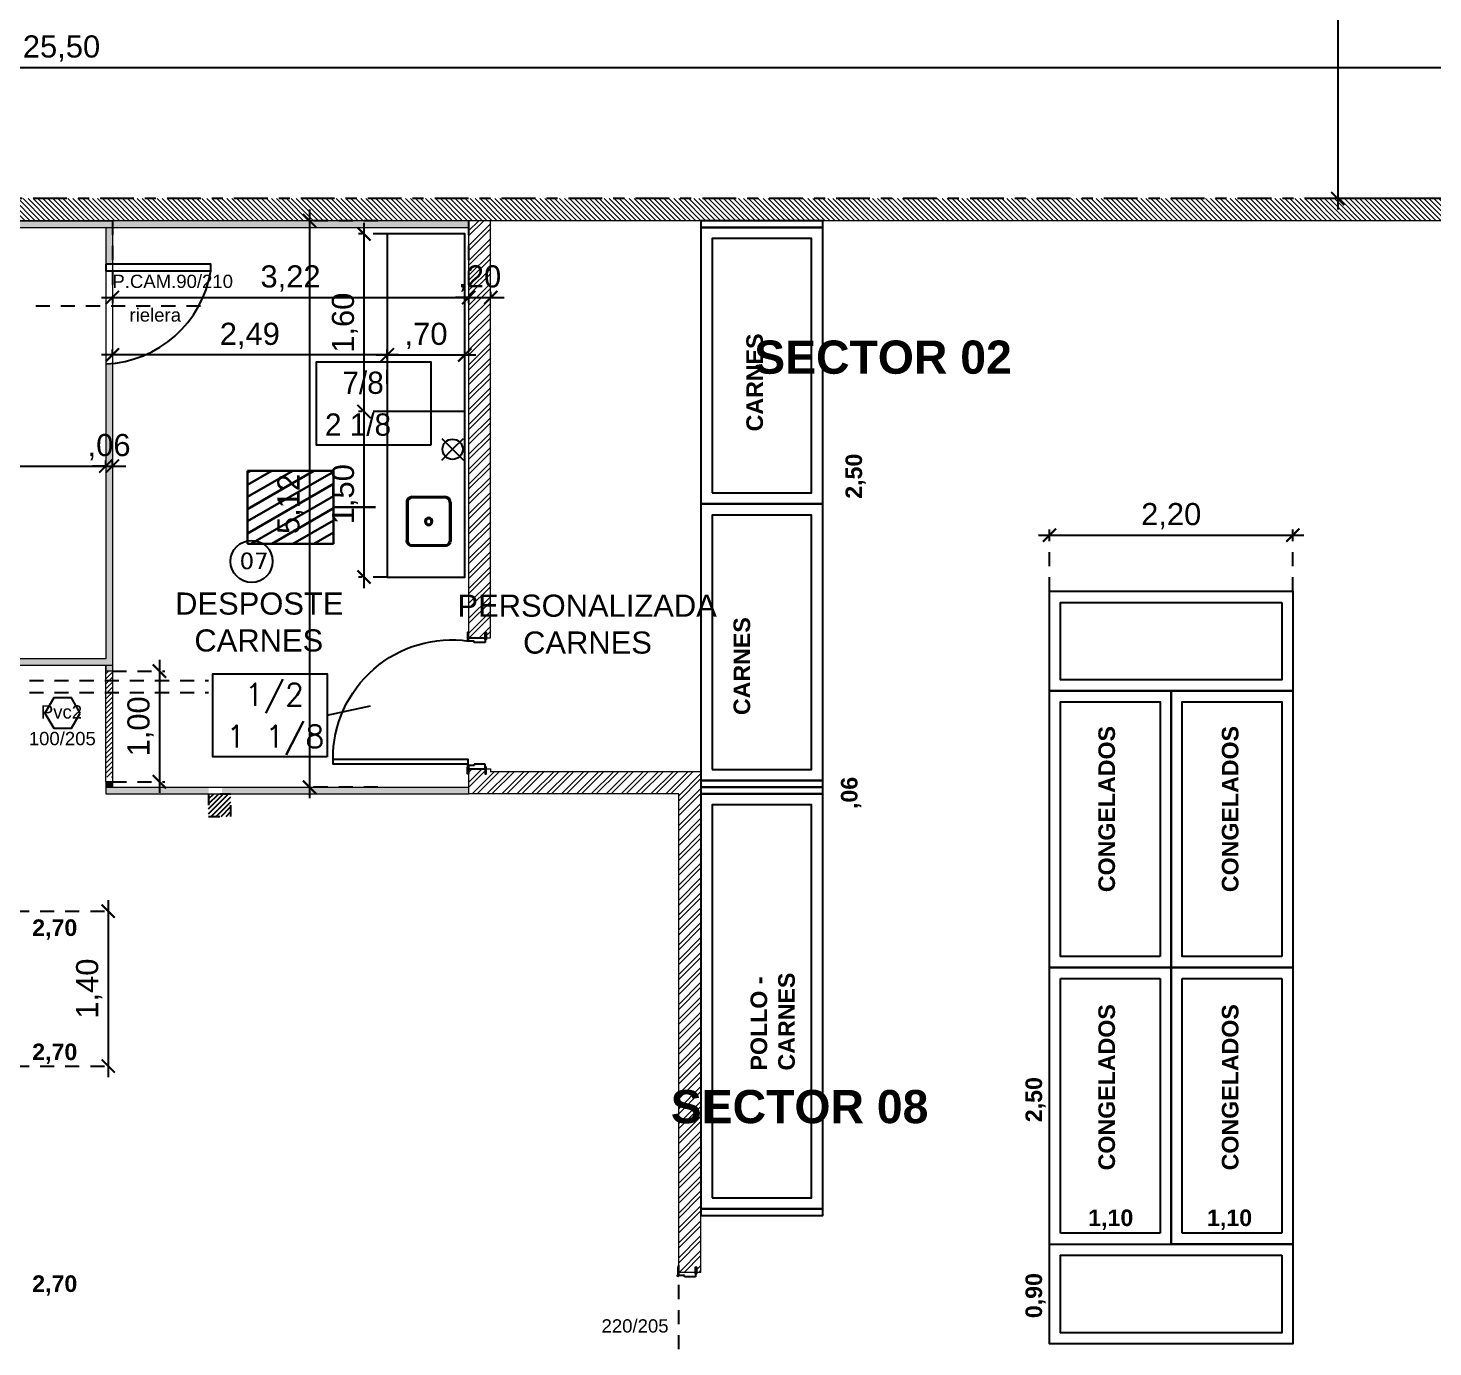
# Model space of a CAD drawing. Header units: metres. Extents: x 1093 to 1459, y -137 to 62.
# Drawn here: x 1112.44 to 1125.13, y -10.84 to 1.07 of the extents above; entities that cross this region are included whole.
import ezdxf

# ---------------------------------------------------------------- set-up
doc = ezdxf.new("R2010")
doc.units = ezdxf.units.M
doc.header["$LTSCALE"] = 0.508
doc.header["$PDMODE"] = 1
doc.header["$PDSIZE"] = -2
for name, pattern in [('ACAD_ISO10W100', [18, 12, -3, 0, -3]), ('HIDDEN', [0.375, 0.25, -0.125]), ('HIDDEN2', [0.1875, 0.125, -0.0625])]:
    doc.linetypes.add(name, pattern=pattern)
doc.layers.get('0').update_dxf_attribs({"color": 9})
doc.layers.get('Defpoints').update_dxf_attribs({"color": 9})
for name, color, linetype in [('1-EJES', 9, 'ACAD_ISO10W100'), ('1-PROY', 9, 'HIDDEN'), ('2-Desig-Carp', 9, 'Continuous'), ('2-texto', 9, 'Continuous'), ('3-camara', 9, 'Continuous'), ('3-muros', 9, 'Continuous'), ('3-tabiques', 9, 'Continuous'), ('4-carpinterias', 9, 'Continuous'), ('7-artef', 9, 'Continuous'), ('7-equipamiento', 9, 'Continuous'), ('8-cota equipam.', 9, 'Continuous'), ('8-cotas-100', 9, 'Continuous'), ('9-Hatch', 9, 'Continuous'), ('9-Hatch existente', 9, 'Continuous'), ('arq carpinterias', 9, 'Continuous'), ('Estructura', 9, 'HIDDEN2'), ('IFA-CAÑOCOBRE', 44, 'Continuous'), ('IFA-Desagues', 212, 'Continuous'), ('IFA-MEDIA 02', 40, 'Continuous')]:
    doc.layers.add(name, color=color, linetype=linetype)
doc.layers.add('IFA-MEDIA 01', color=30, linetype='Continuous', lineweight=30)
doc.styles.add('Helvetica (bold)', font='')
doc.styles.add('swiss', font='swissel.ttf')
doc.styles.get('Helvetica (bold)').set_extended_font_data('Helvetica', bold=True)
doc.dimstyles.new('dim-100', dxfattribs={"dimtxt": 0.2, "dimasz": 0.12, "dimexe": 0.05, "dimexo": 0, "dimgap": 0.05, "dimtad": 1, "dimzin": 4, "dimtxsty": 'swiss', "dimblk": 'ARCHTICK', "dimcen": 0.5, "dimdle": 0.1, "dimclrd": 256, "dimclre": 252, "dimclrt": 256, "dimadec": 0, "dimazin": 0, "dimtfac": 1, "dimtix": 1, "dimtmove": 2, "dimatfit": 3, "dimldrblk": 'OPEN30', "dimfxl": 0.05, "dimtolj": 1, "dimtzin": 0, "dimarcsym": 0})

# ---------------------------------------------------------------- blocks, each defined once
blk = doc.blocks.new('_ARCHTICK')
at = {"color": 0, "linetype": 'ByBlock', "const_width": 0.15}
blk.add_lwpolyline([(-0.5, -0.5), (0.5, 0.5)], dxfattribs=at)
blk = doc.blocks.new('*D603')
at = {"layer": '8-cotas-100', "linetype": 'Continuous', "lineweight": -2, "transparency": 16777216}
blk.add_line((1124.275, 12.233), (1124.275, -0.567), dxfattribs=at)
at = {"layer": '8-cotas-100', "color": 252, "linetype": 'Continuous', "lineweight": -2, "transparency": 16777216}
for p, q in [((1125.489, 12.133), (1124.225, 12.133)), ((1125.489, -0.467), (1124.225, -0.467))]:
    blk.add_line(p, q, dxfattribs=at)
at = {"layer": 'Defpoints', "color": 0, "linetype": 'Continuous', "transparency": 16777216}
for p in [(1125.489, 12.133), (1124.275, -0.467), (1125.489, -0.467)]:
    blk.add_point(p, dxfattribs=at)
at = {"layer": '8-cotas-100', "linetype": 'Continuous', "lineweight": -2, "transparency": 16777216, "xscale": 0.12, "yscale": 0.12, "zscale": 0.12}
for p, rotation in [((1124.275, 12.133), 90), ((1124.275, -0.467), 270)]:
    blk.add_blockref('_ARCHTICK', p, dxfattribs=dict(at, rotation=rotation))
at = {"layer": '8-cotas-100', "linetype": 'Continuous', "lineweight": 0, "transparency": 16777216, "insert": (1124.103, 5.833), "char_height": 0.2, "attachment_point": 5, "rotation": 90, "style": 'swiss'}
blk.add_mtext('\\A1;12,60', dxfattribs=at)
blk = doc.blocks.new('_Open30')
at = {"color": 0, "linetype": 'ByBlock', "lineweight": -2}
for p, q in [((-1, 0.27), (0, 0)), ((0, 0), (-1, -0.27)), ((0, 0), (-1, 0))]:
    blk.add_line(p, q, dxfattribs=at)
blk = doc.blocks.new('*D604')
at = {"layer": '8-cotas-100', "color": 252, "linetype": 'Continuous', "lineweight": -2, "transparency": 16777216}
for p, q in [((1099.989, -0.467), (1099.989, 0.767)), ((1125.489, -0.467), (1125.489, 0.767))]:
    blk.add_line(p, q, dxfattribs=at)
at = {"layer": '8-cotas-100', "linetype": 'Continuous', "lineweight": -2, "transparency": 16777216}
blk.add_line((1099.889, 0.717), (1125.589, 0.717), dxfattribs=at)
at = {"layer": 'Defpoints', "color": 0, "linetype": 'Continuous', "transparency": 16777216}
for p in [(1125.489, 0.717), (1099.989, -0.467), (1125.489, -0.467)]:
    blk.add_point(p, dxfattribs=at)
at = {"layer": '8-cotas-100', "linetype": 'Continuous', "lineweight": -2, "transparency": 16777216, "xscale": 0.12, "yscale": 0.12, "zscale": 0.12, "rotation": 180}
blk.add_blockref('_ARCHTICK', (1099.989, 0.717), dxfattribs=at)
at = {"layer": '8-cotas-100', "linetype": 'Continuous', "lineweight": -2, "transparency": 16777216, "xscale": 0.12, "yscale": 0.12, "zscale": 0.12}
blk.add_blockref('_ARCHTICK', (1125.489, 0.717), dxfattribs=at)
at = {"layer": '8-cotas-100', "linetype": 'Continuous', "lineweight": 0, "transparency": 16777216, "insert": (1112.739, 0.889), "char_height": 0.2, "attachment_point": 5, "style": 'swiss'}
blk.add_mtext('\\A1;25,50', dxfattribs=at)
blk = doc.blocks.new('p emerg')
for p, q in [((735.2, -216.532), (735.35, -216.532)), ((735.2, -216.562), (735.2, -216.532)), ((735.25, -216.562), (735.2, -216.562)), ((735.25, -216.574), (735.25, -216.562)), ((735.35, -216.574), (735.25, -216.574)), ((735.35, -216.532), (735.35, -216.574)), ((735.25, -217.686), (735.2, -217.686)), ((735.2, -217.686), (735.2, -217.716)), ((735.2, -217.716), (735.35, -217.716)), ((735.35, -217.674), (735.25, -217.674)), ((735.25, -217.674), (735.25, -217.686)), ((735.35, -217.716), (735.35, -217.674))]:
    blk.add_line(p, q)
for points in [[(735.2, -216.547), (735.2, -216.486), (735.19, -216.486), (735.19, -216.547)], [(735.35, -216.547), (735.35, -216.486), (735.36, -216.486), (735.36, -216.547)], [(733.975, -216.618), (735.194, -216.618), (735.194, -216.573), (733.975, -216.573)], [(735.2, -217.701), (735.2, -217.762), (735.19, -217.762), (735.19, -217.701)], [(735.35, -217.701), (735.35, -217.762), (735.36, -217.762), (735.36, -217.701)]]:
    blk.add_lwpolyline(points, close=True)
blk.add_circle((735.194, -216.564), 0.006)
blk.add_arc((734.883, -216.578), 0.908, 179.7162, 180.2838)
at = {"color": 252}
blk.add_arc((735.048, -216.624), 1.073, 179.7039, 278.1846, dxfattribs=at)
blk = doc.blocks.new('*D653')
at = {"layer": '8-cotas-100', "color": 252, "linetype": 'HIDDEN', "lineweight": -2, "transparency": 16777216}
for p, q in [((1113.199, -0.667), (1113.199, -1.411)), ((1116.419, -0.667), (1116.419, -1.411))]:
    blk.add_line(p, q, dxfattribs=at)
at = {"layer": '8-cotas-100', "linetype": 'Continuous', "lineweight": -2, "transparency": 16777216}
blk.add_line((1113.099, -1.361), (1116.519, -1.361), dxfattribs=at)
at = {"layer": 'Defpoints', "color": 0, "linetype": 'Continuous', "transparency": 16777216}
for p in [(1113.199, -0.667), (1116.419, -0.667), (1116.419, -1.361)]:
    blk.add_point(p, dxfattribs=at)
at = {"layer": '8-cotas-100', "linetype": 'Continuous', "lineweight": -2, "transparency": 16777216, "xscale": 0.12, "yscale": 0.12, "zscale": 0.12, "rotation": 180}
blk.add_blockref('_ARCHTICK', (1113.199, -1.361), dxfattribs=at)
at = {"layer": '8-cotas-100', "linetype": 'Continuous', "lineweight": -2, "transparency": 16777216, "xscale": 0.12, "yscale": 0.12, "zscale": 0.12}
blk.add_blockref('_ARCHTICK', (1116.419, -1.361), dxfattribs=at)
at = {"layer": '8-cotas-100', "linetype": 'Continuous', "lineweight": 0, "transparency": 16777216, "insert": (1114.809, -1.189), "char_height": 0.2, "attachment_point": 5, "style": 'swiss'}
blk.add_mtext('\\A1;3,22', dxfattribs=at)
blk = doc.blocks.new('*D654')
at = {"layer": '8-cotas-100', "linetype": 'Continuous', "lineweight": -2, "transparency": 16777216}
blk.add_line((1115.584, -1.88), (1116.484, -1.88), dxfattribs=at)
at = {"layer": '8-cotas-100', "color": 252, "linetype": 'HIDDEN', "lineweight": -2, "transparency": 16777216}
for p, q in [((1115.684, -2.141), (1115.684, -1.83)), ((1116.384, -2.141), (1116.384, -1.83))]:
    blk.add_line(p, q, dxfattribs=at)
at = {"layer": 'Defpoints', "color": 0, "linetype": 'Continuous', "transparency": 16777216}
for p in [(1116.384, -1.88), (1115.684, -2.141), (1116.384, -2.141)]:
    blk.add_point(p, dxfattribs=at)
at = {"layer": '8-cotas-100', "linetype": 'Continuous', "lineweight": -2, "transparency": 16777216, "xscale": 0.12, "yscale": 0.12, "zscale": 0.12, "rotation": 180}
blk.add_blockref('_ARCHTICK', (1115.684, -1.88), dxfattribs=at)
at = {"layer": '8-cotas-100', "linetype": 'Continuous', "lineweight": -2, "transparency": 16777216, "xscale": 0.12, "yscale": 0.12, "zscale": 0.12}
blk.add_blockref('_ARCHTICK', (1116.384, -1.88), dxfattribs=at)
at = {"layer": '8-cotas-100', "linetype": 'Continuous', "lineweight": 0, "transparency": 16777216, "insert": (1116.034, -1.708), "char_height": 0.2, "attachment_point": 5, "style": 'swiss'}
blk.add_mtext('\\A1;,70', dxfattribs=at)
blk = doc.blocks.new('*D655')
at = {"layer": '8-cotas-100', "linetype": 'Continuous', "lineweight": -2, "transparency": 16777216}
blk.add_line((1115.784, -1.88), (1113.099, -1.88), dxfattribs=at)
at = {"layer": '8-cotas-100', "color": 252, "linetype": 'HIDDEN', "lineweight": -2, "transparency": 16777216}
for p, q in [((1113.199, -1.88), (1113.199, -1.83)), ((1115.684, -1.88), (1115.684, -1.83))]:
    blk.add_line(p, q, dxfattribs=at)
at = {"layer": 'Defpoints', "color": 0, "linetype": 'Continuous', "transparency": 16777216}
for p in [(1113.199, -1.88), (1113.199, -1.88), (1115.684, -1.88)]:
    blk.add_point(p, dxfattribs=at)
at = {"layer": '8-cotas-100', "linetype": 'Continuous', "lineweight": -2, "transparency": 16777216, "xscale": 0.12, "yscale": 0.12, "zscale": 0.12, "rotation": 180}
blk.add_blockref('_ARCHTICK', (1113.199, -1.88), dxfattribs=at)
at = {"layer": '8-cotas-100', "linetype": 'Continuous', "lineweight": -2, "transparency": 16777216, "xscale": 0.12, "yscale": 0.12, "zscale": 0.12}
blk.add_blockref('_ARCHTICK', (1115.684, -1.88), dxfattribs=at)
at = {"layer": '8-cotas-100', "linetype": 'Continuous', "lineweight": 0, "transparency": 16777216, "insert": (1114.441, -1.708), "char_height": 0.2, "attachment_point": 5, "style": 'swiss'}
blk.add_mtext('\\A1;2,49', dxfattribs=at)
blk = doc.blocks.new('*D656')
at = {"layer": '8-cotas-100', "linetype": 'Continuous', "lineweight": -2, "transparency": 16777216}
blk.add_line((1115.473, -0.687), (1115.473, -2.491), dxfattribs=at)
at = {"layer": '8-cotas-100', "color": 252, "linetype": 'HIDDEN', "lineweight": -2, "transparency": 16777216}
for p, q in [((1115.684, -0.787), (1115.423, -0.787)), ((1115.684, -2.391), (1115.423, -2.391))]:
    blk.add_line(p, q, dxfattribs=at)
at = {"layer": 'Defpoints', "color": 0, "linetype": 'Continuous', "transparency": 16777216}
for p in [(1115.684, -0.787), (1115.473, -2.391), (1115.684, -2.391)]:
    blk.add_point(p, dxfattribs=at)
at = {"layer": '8-cotas-100', "linetype": 'Continuous', "lineweight": -2, "transparency": 16777216, "xscale": 0.12, "yscale": 0.12, "zscale": 0.12}
for p, rotation in [((1115.473, -0.787), 90), ((1115.473, -2.391), 270)]:
    blk.add_blockref('_ARCHTICK', p, dxfattribs=dict(at, rotation=rotation))
at = {"layer": '8-cotas-100', "linetype": 'Continuous', "lineweight": 0, "transparency": 16777216, "insert": (1115.301, -1.589), "char_height": 0.2, "attachment_point": 5, "rotation": 90, "style": 'swiss'}
blk.add_mtext('\\A1;1,60', dxfattribs=at)
blk = doc.blocks.new('*D657')
at = {"layer": '8-cotas-100', "color": 252, "linetype": 'HIDDEN', "lineweight": -2, "transparency": 16777216}
for p, q in [((1115.684, -2.391), (1115.423, -2.391)), ((1115.684, -3.887), (1115.423, -3.887))]:
    blk.add_line(p, q, dxfattribs=at)
at = {"layer": '8-cotas-100', "linetype": 'Continuous', "lineweight": -2, "transparency": 16777216}
blk.add_line((1115.473, -2.291), (1115.473, -3.987), dxfattribs=at)
at = {"layer": 'Defpoints', "color": 0, "linetype": 'Continuous', "transparency": 16777216}
for p in [(1115.684, -2.391), (1115.473, -3.887), (1115.684, -3.887)]:
    blk.add_point(p, dxfattribs=at)
at = {"layer": '8-cotas-100', "linetype": 'Continuous', "lineweight": -2, "transparency": 16777216, "xscale": 0.12, "yscale": 0.12, "zscale": 0.12}
for p, rotation in [((1115.473, -2.391), 90), ((1115.473, -3.887), 270)]:
    blk.add_blockref('_ARCHTICK', p, dxfattribs=dict(at, rotation=rotation))
at = {"layer": '8-cotas-100', "linetype": 'Continuous', "lineweight": 0, "transparency": 16777216, "insert": (1115.301, -3.139), "char_height": 0.2, "attachment_point": 5, "rotation": 90, "style": 'swiss'}
blk.add_mtext('\\A1;1,50', dxfattribs=at)
blk = doc.blocks.new('*D658')
at = {"layer": '8-cotas-100', "linetype": 'Continuous', "lineweight": -2, "transparency": 16777216}
blk.add_line((1114.981, -0.567), (1114.981, -5.887), dxfattribs=at)
at = {"layer": '8-cotas-100', "color": 252, "linetype": 'HIDDEN', "lineweight": -2, "transparency": 16777216}
for p, q in [((1115.599, -0.667), (1114.931, -0.667)), ((1115.599, -5.787), (1114.931, -5.787))]:
    blk.add_line(p, q, dxfattribs=at)
at = {"layer": 'Defpoints', "color": 0, "linetype": 'Continuous', "transparency": 16777216}
for p in [(1115.599, -0.667), (1114.981, -5.787), (1115.599, -5.787)]:
    blk.add_point(p, dxfattribs=at)
at = {"layer": '8-cotas-100', "linetype": 'Continuous', "lineweight": -2, "transparency": 16777216, "xscale": 0.12, "yscale": 0.12, "zscale": 0.12}
for p, rotation in [((1114.981, -0.667), 90), ((1114.981, -5.787), 270)]:
    blk.add_blockref('_ARCHTICK', p, dxfattribs=dict(at, rotation=rotation))
at = {"layer": '8-cotas-100', "linetype": 'Continuous', "lineweight": 0, "transparency": 16777216, "insert": (1114.809, -3.227), "char_height": 0.2, "attachment_point": 5, "rotation": 90, "style": 'swiss'}
blk.add_mtext('\\A1;5,12', dxfattribs=at)
blk = doc.blocks.new('*D659')
at = {"layer": '8-cotas-100', "linetype": 'Continuous', "lineweight": -2, "transparency": 16777216}
blk.add_line((1113.624, -4.637), (1113.624, -5.837), dxfattribs=at)
at = {"layer": '8-cotas-100', "color": 252, "linetype": 'HIDDEN', "lineweight": -2, "transparency": 16777216}
for p, q in [((1113.199, -4.737), (1113.674, -4.737)), ((1113.199, -5.737), (1113.674, -5.737))]:
    blk.add_line(p, q, dxfattribs=at)
at = {"layer": 'Defpoints', "color": 0, "linetype": 'Continuous', "transparency": 16777216}
for p in [(1113.199, -4.737), (1113.199, -5.737), (1113.624, -5.737)]:
    blk.add_point(p, dxfattribs=at)
at = {"layer": '8-cotas-100', "linetype": 'Continuous', "lineweight": -2, "transparency": 16777216, "xscale": 0.12, "yscale": 0.12, "zscale": 0.12}
for p, rotation in [((1113.624, -4.737), 90), ((1113.624, -5.737), 270)]:
    blk.add_blockref('_ARCHTICK', p, dxfattribs=dict(at, rotation=rotation))
at = {"layer": '8-cotas-100', "linetype": 'Continuous', "lineweight": 0, "transparency": 16777216, "insert": (1113.453, -5.237), "char_height": 0.2, "attachment_point": 5, "rotation": 90, "style": 'swiss'}
blk.add_mtext('\\A1;1,00', dxfattribs=at)
blk = doc.blocks.new('A$C13492753')
for p, q in [((0.396, 0.4), (0.052, 0.4)), ((0.396, 0.389), (0.052, 0.389)), ((0, 0.348), (0, 0.052)), ((0.011, 0.348), (0.011, 0.052)), ((0.437, 0.348), (0.437, 0.052)), ((0.448, 0.348), (0.448, 0.052)), ((0.396, 0.011), (0.052, 0.011)), ((0.396, 0), (0.052, 0))]:
    blk.add_line(p, q)
for centre, major_axis, start_param, end_param in [((0.052, 0.348), (0.037, -0.037), 2.356194, 3.926991), ((0.052, 0.348), (0.029, 0.029), 0.785398, 2.356194), ((0.224, 0.2), (-0.0249, -0.0249), 5.497787, 11.780972), ((0.224, 0.2), (-0.0178, -0.0178), 5.497787, 11.780972), ((0.052, 0.052), (0.037, 0.037), 2.356194, 3.926991), ((0.052, 0.052), (0.029, -0.029), 3.926991, 5.497787)]:
    blk.add_ellipse(centre, major_axis=major_axis, ratio=1, start_param=start_param, end_param=end_param)
at = {"extrusion": (0, 0, -1)}
for centre, major_axis, start_param, end_param in [((0.396, 0.348), (-0.037, -0.037), 2.356194, 3.926991), ((0.396, 0.348), (-0.029, 0.029), 0.785398, 2.356194), ((0.396, 0.052), (-0.029, -0.029), 3.926991, 5.497787), ((0.396, 0.052), (-0.037, 0.037), 2.356194, 3.926991)]:
    blk.add_ellipse(centre, major_axis=major_axis, ratio=1, start_param=start_param, end_param=end_param, dxfattribs=at)
blk = doc.blocks.new('*D662')
at = {"layer": '8-cotas-100', "linetype": 'Continuous', "lineweight": -2, "transparency": 16777216}
for p, q in [((1116.419, -1.361), (1116.299, -1.361)), ((1116.419, -1.361), (1116.619, -1.361)), ((1116.619, -1.361), (1116.739, -1.361))]:
    blk.add_line(p, q, dxfattribs=at)
at = {"layer": '8-cotas-100', "color": 252, "linetype": 'HIDDEN', "lineweight": -2, "transparency": 16777216}
for p, q in [((1116.419, -1.361), (1116.419, -1.411)), ((1116.619, -1.361), (1116.619, -1.311))]:
    blk.add_line(p, q, dxfattribs=at)
at = {"layer": 'Defpoints', "color": 0, "linetype": 'Continuous', "transparency": 16777216}
for p in [(1116.419, -1.361), (1116.619, -1.361), (1116.619, -1.361)]:
    blk.add_point(p, dxfattribs=at)
at = {"layer": '8-cotas-100', "linetype": 'Continuous', "lineweight": -2, "transparency": 16777216, "xscale": 0.12, "yscale": 0.12, "zscale": 0.12}
blk.add_blockref('_ARCHTICK', (1116.419, -1.361), dxfattribs=at)
at = {"layer": '8-cotas-100', "linetype": 'Continuous', "lineweight": -2, "transparency": 16777216, "xscale": 0.12, "yscale": 0.12, "zscale": 0.12, "rotation": 180}
blk.add_blockref('_ARCHTICK', (1116.619, -1.361), dxfattribs=at)
at = {"layer": '8-cotas-100', "linetype": 'Continuous', "lineweight": 0, "transparency": 16777216, "insert": (1116.519, -1.189), "char_height": 0.2, "attachment_point": 5, "style": 'swiss'}
blk.add_mtext('\\A1;,20', dxfattribs=at)
blk = doc.blocks.new('*D689')
at = {"layer": '8-cotas-100', "lineweight": -2, "transparency": 16777216}
blk.add_line((1109.039, -2.885), (1113.239, -2.885), dxfattribs=at)
at = {"layer": '8-cotas-100', "color": 252, "linetype": 'HIDDEN', "lineweight": -2, "transparency": 16777216}
for p, q in [((1109.139, -2.885), (1109.139, -2.835)), ((1113.139, -2.885), (1113.139, -2.835))]:
    blk.add_line(p, q, dxfattribs=at)
at = {"layer": 'Defpoints', "color": 0, "transparency": 16777216}
for p in [(1109.139, -2.885), (1113.139, -2.885), (1113.139, -2.885)]:
    blk.add_point(p, dxfattribs=at)
at = {"layer": '8-cotas-100', "lineweight": -2, "transparency": 16777216, "xscale": 0.12, "yscale": 0.12, "zscale": 0.12, "rotation": 180}
blk.add_blockref('_ARCHTICK', (1109.139, -2.885), dxfattribs=at)
at = {"layer": '8-cotas-100', "lineweight": -2, "transparency": 16777216, "xscale": 0.12, "yscale": 0.12, "zscale": 0.12}
blk.add_blockref('_ARCHTICK', (1113.139, -2.885), dxfattribs=at)
at = {"layer": '8-cotas-100', "transparency": 16777216, "insert": (1111.139, -2.713), "char_height": 0.2, "attachment_point": 5, "style": 'swiss'}
blk.add_mtext('\\A1;4,00', dxfattribs=at)
blk = doc.blocks.new('*D690')
at = {"layer": '8-cotas-100', "lineweight": -2, "transparency": 16777216}
for p, q in [((1113.139, -2.885), (1113.019, -2.885)), ((1113.139, -2.885), (1113.199, -2.885)), ((1113.199, -2.885), (1113.319, -2.885))]:
    blk.add_line(p, q, dxfattribs=at)
at = {"layer": '8-cotas-100', "color": 252, "linetype": 'HIDDEN', "lineweight": -2, "transparency": 16777216}
for p, q in [((1113.139, -2.885), (1113.139, -2.835)), ((1113.199, -2.885), (1113.199, -2.835))]:
    blk.add_line(p, q, dxfattribs=at)
at = {"layer": 'Defpoints', "color": 0, "transparency": 16777216}
for p in [(1113.139, -2.885), (1113.199, -2.885), (1113.199, -2.885)]:
    blk.add_point(p, dxfattribs=at)
at = {"layer": '8-cotas-100', "lineweight": -2, "transparency": 16777216, "xscale": 0.12, "yscale": 0.12, "zscale": 0.12}
blk.add_blockref('_ARCHTICK', (1113.139, -2.885), dxfattribs=at)
at = {"layer": '8-cotas-100', "lineweight": -2, "transparency": 16777216, "xscale": 0.12, "yscale": 0.12, "zscale": 0.12, "rotation": 180}
blk.add_blockref('_ARCHTICK', (1113.199, -2.885), dxfattribs=at)
at = {"layer": '8-cotas-100', "transparency": 16777216, "insert": (1113.169, -2.713), "char_height": 0.2, "attachment_point": 5, "style": 'swiss'}
blk.add_mtext('\\A1;,06', dxfattribs=at)
blk = doc.blocks.new('*D692')
at = {"layer": '8-cotas-100', "lineweight": -2, "transparency": 16777216}
blk.add_line((1113.161, -6.807), (1113.161, -8.407), dxfattribs=at)
at = {"layer": '8-cotas-100', "color": 252, "linetype": 'HIDDEN', "lineweight": -2, "transparency": 16777216}
for p, q in [((1112.319, -6.907), (1113.211, -6.907)), ((1112.319, -8.307), (1113.211, -8.307))]:
    blk.add_line(p, q, dxfattribs=at)
at = {"layer": 'Defpoints', "color": 0, "transparency": 16777216}
for p in [(1112.319, -6.907), (1112.319, -8.307), (1113.161, -8.307)]:
    blk.add_point(p, dxfattribs=at)
at = {"layer": '8-cotas-100', "lineweight": -2, "transparency": 16777216, "xscale": 0.12, "yscale": 0.12, "zscale": 0.12}
for p, rotation in [((1113.161, -6.907), 90), ((1113.161, -8.307), 270)]:
    blk.add_blockref('_ARCHTICK', p, dxfattribs=dict(at, rotation=rotation))
at = {"layer": '8-cotas-100', "transparency": 16777216, "insert": (1112.989, -7.607), "char_height": 0.2, "attachment_point": 5, "rotation": 90, "style": 'swiss'}
blk.add_mtext('\\A1;1,40', dxfattribs=at)
blk = doc.blocks.new('*D695')
at = {"layer": 'Defpoints', "color": 0, "transparency": 16777216}
for p in [(1123.869, -3.509), (1121.669, -4.016), (1123.869, -4.016)]:
    blk.add_point(p, dxfattribs=at)
at = {"layer": 'IFA-CAÑOCOBRE', "lineweight": -2, "transparency": 16777216}
blk.add_line((1121.569, -3.509), (1123.969, -3.509), dxfattribs=at)
at = {"layer": 'IFA-CAÑOCOBRE', "color": 252, "linetype": 'HIDDEN', "lineweight": -2, "transparency": 16777216}
for p, q in [((1121.669, -4.016), (1121.669, -3.459)), ((1123.869, -4.016), (1123.869, -3.459))]:
    blk.add_line(p, q, dxfattribs=at)
at = {"layer": 'IFA-CAÑOCOBRE', "lineweight": -2, "transparency": 16777216, "xscale": 0.12, "yscale": 0.12, "zscale": 0.12, "rotation": 180}
blk.add_blockref('_ARCHTICK', (1121.669, -3.509), dxfattribs=at)
at = {"layer": 'IFA-CAÑOCOBRE', "lineweight": -2, "transparency": 16777216, "xscale": 0.12, "yscale": 0.12, "zscale": 0.12}
blk.add_blockref('_ARCHTICK', (1123.869, -3.509), dxfattribs=at)
at = {"layer": 'IFA-CAÑOCOBRE', "transparency": 16777216, "insert": (1122.769, -3.337), "char_height": 0.2, "attachment_point": 5, "style": 'swiss'}
blk.add_mtext('\\A1;2,20', dxfattribs=at)

msp = doc.modelspace()

# ---------------------------------------------------------------- hatches: boundary and pattern name
at = {"layer": '3-camara', "linetype": 'Continuous', "lineweight": 0}
h = msp.add_hatch(color=256, dxfattribs=at)
h.dxf.hatch_style = 1
h.paths.add_polyline_path([(1114.069, -0.667), (1113.199, -0.667), (1113.199, -0.727), (1114.069, -0.727)])
h.paths.add_polyline_path([(1115.922, -0.667), (1114.069, -0.667), (1114.069, -0.727), (1115.932, -0.727, -0.019372)])
h.paths.add_polyline_path([(1116.419, -0.667), (1115.922, -0.667, 0.019372), (1115.932, -0.727), (1116.419, -0.727)])
at = {"layer": '3-camara', "lineweight": 0}
h = msp.add_hatch(color=256, dxfattribs=at)
h.dxf.hatch_style = 1
h.paths.add_polyline_path([(1113.199, -5.737), (1113.139, -5.737), (1113.139, -5.787), (1113.199, -5.787)])
at = {"layer": '4-carpinterias', "linetype": 'Continuous', "lineweight": 0}
h = msp.add_hatch(dxfattribs=at)
h.set_pattern_fill('ANSI31', color=256, scale=0.01)
h.set_pattern_definition([(45, (-161.835035, 0.04), (-0.0224506403, 0.0224506403), [])])
h.paths.add_polyline_path([(1113.199, -4.737), (1113.139, -4.737), (1113.139, -5.697), (1113.199, -5.697)])
at = {"layer": '9-Hatch'}
h = msp.add_hatch(color=256, dxfattribs=at)
h.dxf.hatch_style = 1
h.paths.add_polyline_path([(1116.418, -5.787), (1114.189, -5.787), (1114.189, -5.847), (1116.418, -5.847)])
h.paths.add_polyline_path([(1114.069, -5.787), (1113.139, -5.787), (1113.139, -5.847), (1114.069, -5.847)])
h.paths.add_polyline_path([(1113.199, -4.687), (1113.139, -4.687), (1113.139, -4.737), (1113.199, -4.737)])
h.paths.add_polyline_path([(1113.199, -1.956, -0.015039), (1113.139, -1.96), (1113.139, -4.627), (1110.581, -4.627, -0.015039), (1110.577, -4.687), (1113.199, -4.687)])
h.paths.add_polyline_path([(1109.68, -4.627), (1109.139, -4.627), (1109.139, -3.267), (1109.079, -3.267), (1109.079, -4.687), (1109.68, -4.687)])
h.paths.add_polyline_path([(1109.139, -0.727), (1109.139, -0.667), (1106.939, -0.667), (1106.939, -3.267), (1106.942, -3.267), (1107.7, -3.267, -0.025076), (1107.692, -3.167), (1107.039, -3.167), (1107.039, -0.767), (1109.039, -0.767), (1109.039, -3.167), (1108.593, -3.167), (1108.593, -3.267), (1109.139, -3.267)])
h.paths.add_polyline_path([(1113.199, -0.667), (1109.139, -0.667), (1109.139, -0.727), (1113.139, -0.727), (1113.139, -1.059), (1113.199, -1.059)])
h.paths.add_polyline_path([(1103.509, -2.787), (1100.189, -2.787), (1100.189, -2.847), (1103.509, -2.847)], flags=17)
h.paths.add_polyline_path([(1103.509, -2.847), (1103.449, -2.847), (1103.449, -4.822), (1103.509, -4.822)], flags=17)
h.paths.add_polyline_path([(1103.509, -0.667), (1100.189, -0.667), (1100.189, -2.787), (1100.249, -2.787), (1100.249, -0.727), (1103.449, -0.727), (1103.449, -2.787), (1103.509, -2.787)])
h.paths.add_polyline_path([(1103.509, -8.957), (1103.449, -8.957), (1103.449, -12.757), (1100.249, -12.757), (1100.249, -8.957), (1100.189, -8.957), (1100.189, -12.817), (1103.509, -12.817)])
h.paths.add_polyline_path([(1103.509, -8.897), (1100.189, -8.897), (1100.189, -8.957), (1100.249, -8.957), (1103.449, -8.957), (1103.509, -8.957)])
h.paths.add_polyline_path([(1103.509, -2.787), (1100.189, -2.787), (1100.189, -8.762), (1100.249, -8.762), (1100.249, -2.847), (1103.449, -2.847), (1103.449, -8.762), (1103.509, -8.762)])
h.paths.add_polyline_path([(1103.509, -8.762), (1103.449, -8.762), (1103.449, -8.872), (1103.509, -8.872)])
h.paths.add_polyline_path([(1103.509, -8.872), (1103.449, -8.872), (1103.449, -8.897), (1103.509, -8.897)])
h.paths.add_polyline_path([(1106.939, -7.897), (1103.509, -7.897), (1103.509, -7.957), (1106.939, -7.957)])
at = {"layer": '9-Hatch', "lineweight": 0}
h = msp.add_hatch(dxfattribs=at)
h.set_pattern_fill('ANSI32', color=256, scale=0.01)
h.set_pattern_definition([(45, (-161.83503, 0), (-0.067351921, 0.067351921), []), (45, (-161.79013, 0), (-0.067351921, 0.067351921), [])])
h.paths.add_polyline_path([(1118.519, -5.647), (1116.618, -5.647), (1116.618, -5.621), (1116.418, -5.621), (1116.418, -5.847), (1118.319, -5.847), (1118.319, -10.171), (1118.469, -10.171), (1118.469, -10.124), (1118.479, -10.124), (1118.479, -10.171), (1118.519, -10.171)])
h.paths.add_polyline_path([(1116.619, -0.667), (1116.419, -0.667), (1116.418, -4.437), (1116.618, -4.437)])
h.paths.add_polyline_path([(1116.234, -1.383), (1116.783, -1.383), (1116.783, -0.955), (1116.234, -0.955)], flags=9)
h.paths.add_polyline_path([(1116.246, -4.696), (1118.691, -4.696), (1118.691, -3.947), (1116.246, -3.947)], flags=9)
at = {"layer": '9-Hatch existente', "linetype": 'Continuous', "lineweight": 0}
h = msp.add_hatch(dxfattribs=at)
h.set_pattern_fill('ANSI31', color=256, scale=0.01, angle=-90)
h.set_pattern_definition([(315, (-161.835035, 0), (0.0224506403, 0.0224506403), [])])
h.paths.add_polyline_path([(1125.489, 12.133), (1125.689, 12.133), (1125.689, -0.607), (1125.689, -0.667), (1100.189, -0.667), (1100.25, -12.989), (1096.939, -12.989), (1096.939, -37.917), (1096.739, -37.917), (1096.739, -12.817), (1099.989, -12.817), (1099.989, -0.467), (1125.489, -0.467)])
at = {"layer": 'Estructura'}
h = msp.add_hatch(dxfattribs=at)
h.set_pattern_fill('ANSI31', color=256, scale=0.01)
h.set_pattern_definition([(45, (-161.835035, 0), (-0.0224506403, 0.0224506403), [])])
h.paths.add_polyline_path([(1114.069, -6.05), (1114.269, -6.05), (1114.269, -5.85), (1114.069, -5.85)])
at = {"layer": 'IFA-MEDIA 01'}
h = msp.add_hatch(dxfattribs=at)
h.set_pattern_fill('LINE', color=256, scale=0.03, angle=-1230, style=0)
h.set_pattern_definition([(210, (1184.69224, 65.78395), (0.047625, -0.08248892), [])])
h.paths.add_polyline_path([(1115.196, -3.587), (1114.421, -3.587), (1114.421, -2.927), (1115.196, -2.927)])

# ---------------------------------------------------------------- linework, layer by layer
at = {"layer": '1-EJES', "linetype": 'ACAD_ISO10W100', "ltscale": 0.05}
msp.add_line((1125.489, -0.467), (1099.989, -0.467), dxfattribs=at)
at = {"layer": '1-PROY'}
for p, q in [((1100.191, -4.822), (1114.069, -4.822)), ((1100.191, -4.932), (1114.069, -4.932)), ((1118.319, -12.455), (1118.319, -10.107))]:
    msp.add_line(p, q, dxfattribs=at)
msp.add_lwpolyline([(1112.506, -1.435), (1114.071, -1.435)], dxfattribs=at)
at = {"layer": '2-texto'}
msp.add_circle((1114.457, -3.746), 0.19, dxfattribs=at)
at = {"layer": '3-camara', "linetype": 'Continuous', "lineweight": 0}
for p, q in [((1113.139, -0.727), (1116.419, -0.727)), ((1113.139, -4.737), (1113.139, -4.687)), ((1113.199, -4.687), (1113.199, -4.737)), ((1113.199, -4.737), (1113.139, -4.737)), ((1113.139, -5.737), (1113.139, -5.787)), ((1113.199, -5.737), (1113.139, -5.737)), ((1113.139, -5.787), (1116.418, -5.787)), ((1113.139, -5.787), (1113.139, -5.847)), ((1113.199, -5.787), (1113.199, -5.737)), ((1113.139, -5.847), (1116.418, -5.847))]:
    msp.add_line(p, q, dxfattribs=at)
for points in [[(1109.079, -0.667), (1113.199, -0.667), (1113.199, -4.687), (1109.079, -4.687), (1109.079, -3.267)], [(1113.139, -4.687), (1113.139, -4.737)]]:
    msp.add_lwpolyline(points, dxfattribs=at)
msp.add_lwpolyline([(1109.139, -0.727), (1113.139, -0.727), (1113.139, -4.627), (1109.139, -4.627)], close=True, dxfattribs=at)
at = {"layer": '3-camara'}
msp.add_lwpolyline([(1113.139, -1.059), (1113.139, -1.119), (1114.089, -1.119), (1114.089, -1.059)], close=True, dxfattribs=at)
msp.add_arc((1113.101, -0.961), 1, 272.1435, 350.9249, dxfattribs=at)
at = {"layer": '3-muros', "linetype": 'Continuous', "lineweight": 0}
msp.add_line((1125.689, -0.667), (1100.189, -0.667), dxfattribs=at)
at = {"layer": '3-tabiques', "linetype": 'Continuous', "lineweight": 0}
for p, q in [((1116.419, -0.667), (1116.418, -4.441)), ((1116.618, -4.437), (1116.618, -0.667)), ((1116.418, -4.437), (1116.618, -4.437)), ((1116.418, -5.609), (1116.418, -5.847)), ((1116.618, -5.621), (1116.618, -5.647)), ((1118.519, -5.647), (1116.618, -5.647)), ((1118.519, -10.171), (1118.519, -5.647)), ((1118.319, -5.847), (1116.418, -5.847)), ((1118.319, -10.171), (1118.319, -5.847)), ((1118.519, -10.171), (1118.319, -10.171))]:
    msp.add_line(p, q, dxfattribs=at)
at = {"layer": '3-tabiques', "linetype": 'Continuous', "lineweight": 0, "flags": 128}
msp.add_lwpolyline([(1116.418, -5.621), (1116.618, -5.621)], dxfattribs=at)
at = {"layer": '4-carpinterias', "linetype": 'Continuous', "lineweight": 0}
msp.add_line((1113.139, -5.737), (1113.139, -4.737), dxfattribs=at)
at = {"layer": '4-carpinterias'}
for p, q in [((1118.319, -10.2), (1118.319, -10.17)), ((1118.369, -10.2), (1118.319, -10.2)), ((1118.369, -10.212), (1118.369, -10.2)), ((1118.469, -10.212), (1118.369, -10.212)), ((1118.469, -10.17), (1118.469, -10.212))]:
    msp.add_line(p, q, dxfattribs=at)
at = {"layer": '4-carpinterias', "linetype": 'Continuous', "lineweight": 0, "flags": 128}
msp.add_lwpolyline([(1113.199, -4.737), (1113.199, -5.787)], dxfattribs=at)
at = {"layer": '4-carpinterias'}
for points in [[(1118.319, -10.185), (1118.319, -10.124), (1118.309, -10.124), (1118.309, -10.185)], [(1118.469, -10.185), (1118.469, -10.124), (1118.479, -10.124), (1118.479, -10.185)]]:
    msp.add_lwpolyline(points, close=True, dxfattribs=at)
msp.add_circle((1118.312, -10.202), 0.006, dxfattribs=at)
at = {"layer": '7-artef'}
msp.add_line((1116.384, -2.391), (1115.684, -2.391), dxfattribs=at)
msp.add_lwpolyline([(1115.684, -3.887), (1116.384, -3.887), (1116.384, -0.787), (1115.684, -0.787)], close=True, dxfattribs=at)
at = {"layer": '7-equipamiento', "color": 1}
for p, q in [((1121.669, -9.916), (1121.669, -7.416)), ((1121.669, -7.416), (1122.769, -7.416)), ((1122.769, -7.416), (1122.769, -9.916)), ((1121.769, -9.816), (1121.769, -7.516)), ((1121.769, -7.516), (1122.669, -7.516)), ((1122.669, -7.516), (1122.669, -9.816)), ((1122.869, -9.816), (1122.869, -7.516)), ((1122.869, -7.516), (1123.769, -7.516)), ((1123.769, -7.516), (1123.769, -9.816)), ((1122.669, -9.816), (1121.769, -9.816)), ((1123.769, -9.816), (1122.869, -9.816))]:
    msp.add_line(p, q, dxfattribs=at)
at = {"layer": '7-equipamiento'}
msp.add_lwpolyline([(1119.619, -0.667), (1118.519, -0.667), (1118.519, -0.727), (1119.619, -0.727)], close=True, dxfattribs=at)
at = {"layer": '7-equipamiento', "color": 1}
for points in [[(1118.519, -3.227), (1119.619, -3.227), (1119.619, -0.727), (1118.519, -0.727)], [(1118.619, -3.127), (1119.519, -3.127), (1119.519, -0.827), (1118.619, -0.827)], [(1118.519, -5.727), (1119.619, -5.727), (1119.619, -3.227), (1118.519, -3.227)], [(1118.619, -5.627), (1119.519, -5.627), (1119.519, -3.327), (1118.619, -3.327)], [(1123.869, -4.016), (1123.869, -4.916), (1121.669, -4.916), (1121.669, -4.016)], [(1123.769, -4.116), (1123.769, -4.816), (1121.769, -4.816), (1121.769, -4.116)], [(1122.769, -7.416), (1121.669, -7.416), (1121.669, -4.916), (1122.769, -4.916)], [(1123.869, -7.416), (1122.769, -7.416), (1122.769, -4.916), (1123.869, -4.916)], [(1122.669, -7.316), (1121.769, -7.316), (1121.769, -5.016), (1122.669, -5.016)], [(1123.769, -7.316), (1122.869, -7.316), (1122.869, -5.016), (1123.769, -5.016)], [(1119.619, -5.727), (1118.519, -5.727), (1118.519, -5.787), (1119.619, -5.787)], [(1119.619, -5.787), (1118.519, -5.787), (1118.519, -5.847), (1119.619, -5.847)], [(1118.519, -9.597), (1119.619, -9.597), (1119.619, -5.847), (1118.519, -5.847)], [(1118.619, -9.497), (1119.519, -9.497), (1119.519, -5.947), (1118.619, -5.947)], [(1123.869, -9.916), (1122.769, -9.916), (1122.769, -7.416), (1123.869, -7.416)], [(1119.619, -9.597), (1118.519, -9.597), (1118.519, -9.657), (1119.619, -9.657)], [(1123.869, -9.916), (1123.869, -10.816), (1121.669, -10.816), (1121.669, -9.916)], [(1123.769, -10.016), (1123.769, -10.716), (1121.769, -10.716), (1121.769, -10.016)]]:
    msp.add_lwpolyline(points, close=True, dxfattribs=at)
at = {"layer": 'arq carpinterias'}
msp.add_lwpolyline([(1112.908, -5.116), (1112.828, -4.978), (1112.669, -4.978), (1112.589, -5.116), (1112.669, -5.254), (1112.828, -5.254)], close=True, dxfattribs=at)
at = {"layer": 'Estructura'}
msp.add_lwpolyline([(1114.069, -6.05), (1114.269, -6.05), (1114.269, -5.85), (1114.069, -5.85)], close=True, dxfattribs=at)
at = {"layer": 'IFA-Desagues'}
for p, q in [((1116.176, -2.635), (1116.274, -2.733)), ((1116.274, -2.733), (1116.373, -2.635)), ((1116.176, -2.832), (1116.274, -2.733)), ((1116.274, -2.733), (1116.373, -2.832))]:
    msp.add_line(p, q, dxfattribs=at)
msp.add_circle((1116.274, -2.733), 0.0916, dxfattribs=at)
at = {"layer": 'IFA-MEDIA 01'}
for p, q in [((1115.196, -2.927), (1114.421, -2.927)), ((1114.421, -2.927), (1114.421, -3.587)), ((1115.196, -3.587), (1115.196, -2.927)), ((1115.196, -3.257), (1115.577, -3.257)), ((1115.196, -3.587), (1114.421, -3.587))]:
    msp.add_line(p, q, dxfattribs=at)
at = {"layer": 'IFA-MEDIA 02'}
msp.add_line((1115.141, -5.137), (1115.533, -5.052), dxfattribs=at)
for points in [[(1116.077, -2.695), (1115.044, -2.695), (1115.044, -1.943), (1116.077, -1.943)], [(1115.141, -5.513), (1114.108, -5.513), (1114.108, -4.761), (1115.141, -4.761)]]:
    msp.add_lwpolyline(points, close=True, dxfattribs=at)

# ---------------------------------------------------------------- block references
at = {"layer": '4-carpinterias', "xscale": -1, "rotation": 180}
msp.add_blockref('p emerg', (381.218, -222.152), dxfattribs=at)
at = {"layer": '7-artef', "xscale": -1, "rotation": 269.999996264268}
msp.add_blockref('A$C13492753', (1115.857, -3.609), dxfattribs=at)

# ---------------------------------------------------------------- texts
at = {"layer": '2-Desig-Carp', "char_height": 0.12, "width": 5.11385, "attachment_point": 3, "style": 'swiss'}
for s, insert in [('{\\fArial|b0|i0|c0|p34;P.CAM.90/210}', (1114.289, -1.155)), ('{\\fArial|b0|i0|c0|p34;rielera}', (1113.819, -1.459)), ('Pvc2', (1112.925, -5.046)), ('{\\fArial|b0|i0|c0|p34;100/205}', (1113.049, -5.287)), ('{\\fArial|b0|i0|c0|p34;220/205}', (1118.226, -10.595))]:
    msp.add_mtext(s, dxfattribs=dict(at, insert=insert))
at = {"layer": '2-texto', "char_height": 0.15, "attachment_point": 1, "rotation": 90}
for insert in [(1118.929, -2.571), (1118.813, -5.135)]:
    msp.add_mtext_dynamic_manual_height_columns('{\\fArial|b1|i0|c0|p34;CARNES}', width=1.27012, gutter_width=1, heights=[0], dxfattribs=dict(at, insert=insert))
at = {"layer": '2-texto', "color": 1, "char_height": 0.3, "attachment_point": 1}
for s, insert in [('{\\fArial|b1|i0|c0|p34;\\C6;SECTOR 02}', (1119, -1.75)), ('{\\fArial|b1|i0|c0|p34;\\C6;SECTOR 08}', (1118.246, -8.523))]:
    msp.add_mtext_dynamic_manual_height_columns(s, width=2.92337, gutter_width=1, heights=[0], dxfattribs=dict(at, insert=insert))
at = {"layer": '2-texto', "style": 'swiss'}
for s, insert, char_height, width, attachment_point in [('{\\fVerdana|b0|i0|c0|p34;07}', (1114.349, -3.819), 0.15, 0.29475, 7), ('\\pi26.307;{\\fArial|b0|i0|c0|p34;DESPOSTE\\P\\pi26.481;CARNES}', (1087.459, -4.027), 0.2, 54.0984, 1), ('\\pi25.888;{\\fArial|b0|i0|c0|p34;PERSONALIZADA\\P\\pi26.481;CARNES}', (1090.43, -4.046), 0.2, 54.0984, 1)]:
    msp.add_mtext(s, dxfattribs=dict(at, insert=insert, char_height=char_height, width=width, attachment_point=attachment_point))
at = {"layer": '2-texto', "color": 1, "char_height": 0.15, "attachment_point": 1, "rotation": 90}
for s, insert in [('{\\fArial|b1|i0|c0|p34;CONGELADOS}', (1122.111, -6.735)), ('{\\fArial|b1|i0|c0|p34;CONGELADOS}', (1123.227, -6.735)), ('{\\fArial|b1|i0|c0|p34;POLLO - CARNES}', (1118.967, -8.347)), ('{\\fArial|b1|i0|c0|p34;CONGELADOS}', (1122.111, -9.249)), ('{\\fArial|b1|i0|c0|p34;CONGELADOS}', (1123.227, -9.249))]:
    msp.add_mtext_dynamic_manual_height_columns(s, width=1.27012, gutter_width=1, heights=[0], dxfattribs=dict(at, insert=insert))
at = {"layer": '8-cota equipam.', "color": 1, "lineweight": 0, "style": 'Helvetica (bold)'}
for s, p in [('2,50', (1119.975, -3.18)), (',06', (1119.934, -5.984)), ('2,50', (1121.602, -8.814)), ('0,90', (1121.602, -10.585))]:
    msp.add_text(s, height=0.1499, rotation=90, dxfattribs=at).set_placement(p)
at = {"layer": '8-cota equipam.', "lineweight": 0, "style": 'Helvetica (bold)'}
for p in [(1112.474, -7.131), (1112.474, -8.253), (1112.474, -10.348)]:
    msp.add_text('2,70', height=0.1499, dxfattribs=at).set_placement(p)
at = {"layer": '8-cota equipam.', "color": 1, "lineweight": 0, "style": 'Helvetica (bold)'}
for p in [(1122.019, -9.753), (1123.093, -9.753)]:
    msp.add_text('1,10', height=0.1499, dxfattribs=at).set_placement(p)
at = {"layer": 'IFA-MEDIA 02', "char_height": 0.20101, "width": 1.0497, "attachment_point": 1}
for s, insert in [('{\\Ftxt|c0;7/8}', (1115.278, -2.031)), ('{\\Ftxt|c0;2 1/8}', (1115.12, -2.409)), ('{\\Ftxt.shx|c0;1/2}', (1114.396, -4.849)), ('{\\Ftxt.shx|c0;1 1/8}', (1114.229, -5.227))]:
    msp.add_mtext(s, dxfattribs=dict(at, insert=insert))

# ---------------------------------------------------------------- dimensions: what is measured, and where the dimension line sits
at = {"layer": '8-cotas-100', "linetype": 'Continuous', "lineweight": 0}
for base, p1, p2, picture, middle in [((1124.275, -0.467), (1125.489, 12.133), (1125.489, -0.467), '*D603', (1124.103, 5.833)), ((1114.981, -5.787), (1115.599, -0.667), (1115.599, -5.787), '*D658', (1114.809, -3.227)), ((1115.473, -2.391), (1115.684, -0.787), (1115.684, -2.391), '*D656', (1115.301, -1.589)), ((1115.473, -3.887), (1115.684, -2.391), (1115.684, -3.887), '*D657', (1115.301, -3.139)), ((1113.624, -5.737), (1113.199, -4.737), (1113.199, -5.737), '*D659', (1113.453, -5.237))]:
    dim = msp.add_linear_dim(base=base, p1=p1, p2=p2, angle=90, dimstyle='dim-100', dxfattribs=at)
    dim.commit()
    dim.dimension.update_dxf_attribs({"geometry": picture, "text_midpoint": middle})
for base, p1, p2, picture, middle in [((1125.489, 0.717), (1099.989, -0.467), (1125.489, -0.467), '*D604', (1112.739, 0.889)), ((1116.419, -1.361), (1113.199, -0.667), (1116.419, -0.667), '*D653', (1114.809, -1.189)), ((1116.619, -1.361), (1116.419, -1.361), (1116.619, -1.361), '*D662', (1116.519, -1.189)), ((1113.1986, -1.8798), (1115.6838, -1.8798), (1113.1986, -1.8798), '*D655', (1114.4412, -1.7081)), ((1116.384, -1.88), (1115.684, -2.141), (1116.384, -2.141), '*D654', (1116.034, -1.708))]:
    dim = msp.add_linear_dim(base=base, p1=p1, p2=p2, dimstyle='dim-100', dxfattribs=at)
    dim.commit()
    dim.dimension.update_dxf_attribs({"geometry": picture, "text_midpoint": middle})
at = {"layer": '8-cotas-100'}
for base, p1, p2, picture, middle in [((1113.139, -2.885), (1109.139, -2.885), (1113.139, -2.885), '*D689', (1111.139, -2.713)), ((1113.199, -2.885), (1113.139, -2.885), (1113.199, -2.885), '*D690', (1113.169, -2.713))]:
    dim = msp.add_linear_dim(base=base, p1=p1, p2=p2, dimstyle='dim-100', dxfattribs=at)
    dim.commit()
    dim.dimension.update_dxf_attribs({"geometry": picture, "text_midpoint": middle})
dim = msp.add_linear_dim(base=(1113.161, -8.307), p1=(1112.319, -6.907), p2=(1112.319, -8.307), angle=90, dimstyle='dim-100', dxfattribs=at)
dim.commit()
dim.dimension.update_dxf_attribs({"geometry": '*D692', "text_midpoint": (1112.989, -7.607)})
at = {"layer": 'IFA-CAÑOCOBRE'}
dim = msp.add_linear_dim(base=(1123.869, -3.509), p1=(1121.669, -4.016), p2=(1123.869, -4.016), dimstyle='dim-100', dxfattribs=at)
dim.commit()
dim.dimension.update_dxf_attribs({"geometry": '*D695', "text_midpoint": (1122.769, -3.337)})

doc.saveas('drawing.dxf')
